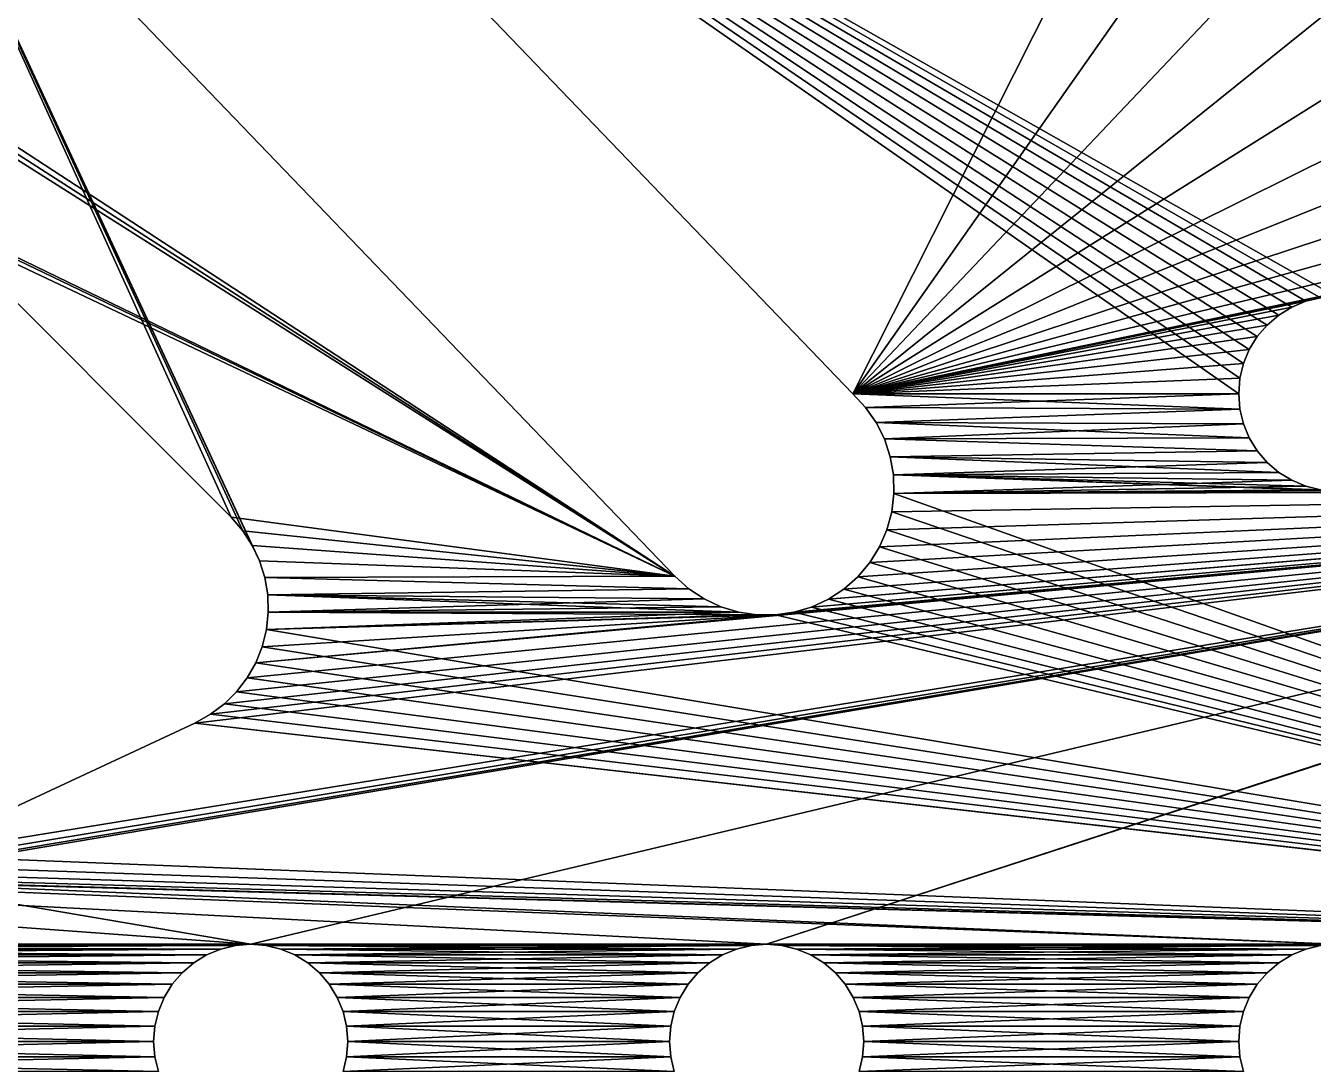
# Model space of a CAD drawing. Header units: millimetres. Extents: x -48.7 to 48.7, y -48.7 to 48.7.
# Drawn here: x 9.94 to 30.15, y -0.36 to 15.93 of the extents above; entities that cross this region are included whole.
import ezdxf

# ---------------------------------------------------------------- set-up
doc = ezdxf.new("R2010")
doc.units = ezdxf.units.MM
doc.header["$LTSCALE"] = 65.185185
for name, color, linetype in [('1', 7, 'CONTINUOUS'), ('104', 7, 'CONTINUOUS'), ('105', 7, 'CONTINUOUS'), ('106', 7, 'CONTINUOUS'), ('125', 7, 'CONTINUOUS'), ('127', 7, 'CONTINUOUS'), ('128', 7, 'CONTINUOUS'), ('2', 7, 'CONTINUOUS'), ('35', 7, 'CONTINUOUS'), ('36', 7, 'CONTINUOUS'), ('53', 7, 'CONTINUOUS'), ('54', 7, 'CONTINUOUS'), ('59', 7, 'CONTINUOUS'), ('60', 7, 'CONTINUOUS'), ('65', 7, 'CONTINUOUS'), ('66', 7, 'CONTINUOUS')]:
    doc.layers.add(name, color=color, linetype=linetype)

msp = doc.modelspace()

# ---------------------------------------------------------------- linework, layer by layer
at = {"layer": '1', "linetype": 'CONTINUOUS'}
for points in [[(28.995, 10.402), (28.975, 10.16), (10.614, 22.953), (28.995, 10.402)], [(10.614, 22.953), (28.975, 10.16), (22.917, 10.16), (10.614, 22.953)], [(29.05, 10.632), (28.995, 10.402), (10.614, 22.953), (29.05, 10.632)], [(29.141, 10.851), (29.05, 10.632), (10.614, 22.953), (29.141, 10.851)], [(29.267, 11.057), (29.141, 10.851), (10.614, 22.953), (29.267, 11.057)], [(29.421, 11.237), (29.267, 11.057), (10.614, 22.953), (29.421, 11.237)], [(29.605, 11.394), (29.421, 11.237), (10.614, 22.953), (29.605, 11.394)], [(29.807, 11.518), (29.605, 11.394), (10.614, 22.953), (29.807, 11.518)], [(30.029, 11.61), (29.807, 11.518), (10.614, 22.953), (30.029, 11.61)], [(30.261, 11.666), (30.029, 11.61), (10.614, 22.953), (30.261, 11.666)], [(30.5, 11.684), (30.261, 11.666), (10.614, 22.953), (30.5, 11.684)], [(43.2, 11.684), (30.5, 11.684), (10.614, 22.953), (43.2, 11.684)], [(48.66, 13.151), (43.2, 11.684), (10.614, 22.953), (48.66, 13.151)], [(48.64, 13.425), (48.66, 13.151), (10.614, 22.953), (48.64, 13.425)], [(48.587, 13.687), (48.64, 13.425), (10.614, 22.953), (48.587, 13.687)], [(48.5, 13.936), (48.587, 13.687), (10.614, 22.953), (48.5, 13.936)], [(48.377, 14.176), (48.5, 13.936), (10.614, 22.953), (48.377, 14.176)], [(48.223, 14.399), (48.377, 14.176), (10.614, 22.953), (48.223, 14.399)], [(42.983, 15.711), (48.223, 14.399), (10.614, 22.953), (42.983, 15.711)], [(41.096, 16.152), (42.983, 15.711), (10.614, 22.953), (41.096, 16.152)], [(0, 20.042), (0.239, 20.061), (20.125, 7.298), (0, 20.042)], [(8.212, 13.063), (0, 20.042), (20.125, 7.298), (8.212, 13.063)], [(0.239, 20.061), (0.471, 20.117), (20.125, 7.298), (0.239, 20.061)], [(20.125, 7.298), (0.471, 20.117), (7.731, 20.18), (20.125, 7.298)], [(8.44, 12.914), (8.212, 13.063), (20.125, 7.298), (8.44, 12.914)], [(8.653, 12.73), (8.44, 12.914), (20.125, 7.298), (8.653, 12.73)], [(13.162, 8.221), (8.653, 12.73), (20.125, 7.298), (13.162, 8.221)], [(28.975, 10.16), (28.995, 9.918), (22.917, 10.16), (28.975, 10.16)], [(22.917, 10.16), (28.995, 9.918), (23.12, 9.943), (22.917, 10.16)], [(23.12, 9.943), (28.995, 9.918), (23.285, 9.708), (23.12, 9.943)], [(28.995, 9.918), (29.05, 9.688), (23.285, 9.708), (28.995, 9.918)], [(29.05, 9.688), (29.141, 9.469), (23.285, 9.708), (29.05, 9.688)], [(23.285, 9.708), (29.141, 9.469), (23.414, 9.451), (23.285, 9.708)], [(29.141, 9.469), (29.267, 9.263), (23.414, 9.451), (29.141, 9.469)], [(23.414, 9.451), (29.267, 9.263), (23.506, 9.172), (23.414, 9.451)], [(29.267, 9.263), (29.421, 9.083), (23.506, 9.172), (29.267, 9.263)], [(29.421, 9.083), (29.605, 8.926), (23.506, 9.172), (29.421, 9.083)], [(23.506, 9.172), (29.605, 8.926), (23.556, 8.887), (23.506, 9.172)], [(29.605, 8.926), (29.807, 8.802), (23.556, 8.887), (29.605, 8.926)], [(30.261, 8.654), (30.5, 8.636), (23.556, 8.887), (30.261, 8.654)], [(23.556, 8.887), (30.5, 8.636), (23.564, 8.596), (23.556, 8.887)], [(30.029, 8.71), (30.261, 8.654), (23.556, 8.887), (30.029, 8.71)], [(29.807, 8.802), (30.029, 8.71), (23.556, 8.887), (29.807, 8.802)], [(23.564, 8.596), (43.671, 1.45), (23.53, 8.305), (23.564, 8.596)], [(30.5, 8.636), (43.671, 1.45), (23.564, 8.596), (30.5, 8.636)], [(23.53, 8.305), (43.671, 1.45), (23.455, 8.027), (23.53, 8.305)], [(13.345, 8.008), (13.162, 8.221), (20.125, 7.298), (13.345, 8.008)], [(13.494, 7.781), (13.345, 8.008), (20.125, 7.298), (13.494, 7.781)], [(23.455, 8.027), (43.671, 1.45), (23.338, 7.757), (23.455, 8.027)], [(13.609, 7.539), (13.494, 7.781), (20.125, 7.298), (13.609, 7.539)], [(23.338, 7.757), (43.671, 1.45), (23.187, 7.512), (23.338, 7.757)], [(13.691, 7.277), (13.609, 7.539), (20.125, 7.298), (13.691, 7.277)], [(23.187, 7.512), (43.671, 1.45), (22.998, 7.289), (23.187, 7.512)], [(13.691, 7.277), (20.125, 7.298), (20.347, 7.1), (13.691, 7.277)], [(13.737, 7.004), (13.691, 7.277), (20.347, 7.1), (13.737, 7.004)], [(22.998, 7.289), (43.671, 1.45), (22.78, 7.094), (22.998, 7.289)], [(20.587, 6.941), (13.737, 7.004), (20.347, 7.1), (20.587, 6.941)], [(22.78, 7.094), (43.671, 1.45), (22.538, 6.937), (22.78, 7.094)], [(13.746, 6.734), (13.737, 7.004), (21.128, 6.734), (13.746, 6.734)], [(21.128, 6.734), (13.737, 7.004), (20.847, 6.819), (21.128, 6.734)], [(20.847, 6.819), (13.737, 7.004), (20.587, 6.941), (20.847, 6.819)], [(22.538, 6.937), (43.671, 1.45), (22.271, 6.813), (22.538, 6.937)], [(13.716, 6.46), (13.746, 6.734), (21.414, 6.69), (13.716, 6.46)], [(43.439, 1.506), (13.716, 6.46), (21.705, 6.69), (43.439, 1.506)], [(21.705, 6.69), (13.716, 6.46), (21.414, 6.69), (21.705, 6.69)], [(21.414, 6.69), (13.746, 6.734), (21.128, 6.734), (21.414, 6.69)], [(21.995, 6.731), (43.439, 1.506), (21.705, 6.69), (21.995, 6.731)], [(22.271, 6.813), (43.671, 1.45), (21.995, 6.731), (22.271, 6.813)], [(43.671, 1.45), (43.439, 1.506), (21.995, 6.731), (43.671, 1.45)], [(13.716, 6.46), (43.439, 1.506), (13.65, 6.192), (13.716, 6.46)], [(13.65, 6.192), (43.439, 1.506), (13.55, 5.941), (13.65, 6.192)], [(13.55, 5.941), (43.439, 1.506), (13.413, 5.701), (13.55, 5.941)], [(13.413, 5.701), (43.439, 1.506), (13.246, 5.483), (13.413, 5.701)], [(13.246, 5.483), (43.439, 1.506), (13.056, 5.295), (13.246, 5.483)], [(13.056, 5.295), (43.439, 1.506), (12.838, 5.132), (13.056, 5.295)], [(12.838, 5.132), (43.439, 1.506), (12.593, 4.994), (12.838, 5.132)], [(12.593, 4.994), (43.2, 1.524), (8.135, 2.915), (12.593, 4.994)], [(43.439, 1.506), (43.2, 1.524), (12.593, 4.994), (43.439, 1.506)], [(30.5, 1.524), (21.567, 1.524), (-6.542, 2.986), (30.5, 1.524)], [(21.567, 1.524), (13.47, 1.524), (-6.542, 2.986), (21.567, 1.524)], [(6.776, 2.531), (30.5, 1.524), (-6.542, 2.986), (6.776, 2.531)], [(13.47, 1.524), (0, 1.524), (-6.542, 2.986), (13.47, 1.524)], [(8.135, 2.915), (43.2, 1.524), (7.885, 2.759), (8.135, 2.915)], [(7.625, 2.643), (43.2, 1.524), (7.351, 2.565), (7.625, 2.643)], [(7.885, 2.759), (43.2, 1.524), (7.625, 2.643), (7.885, 2.759)], [(43.2, 1.524), (30.5, 1.524), (6.776, 2.531), (43.2, 1.524)], [(7.063, 2.528), (43.2, 1.524), (6.776, 2.531), (7.063, 2.528)], [(7.351, 2.565), (43.2, 1.524), (7.063, 2.528), (7.351, 2.565)], [(13.47, 1.524), (13.231, 1.506), (0, 1.524), (13.47, 1.524)], [(0, 1.524), (13.231, 1.506), (0.239, 1.506), (0, 1.524)], [(13.231, 1.506), (13, 1.45), (0.239, 1.506), (13.231, 1.506)], [(0.239, 1.506), (13, 1.45), (0.471, 1.45), (0.239, 1.506)], [(13, 1.45), (12.777, 1.358), (0.471, 1.45), (13, 1.45)], [(0.471, 1.45), (12.777, 1.358), (0.693, 1.358), (0.471, 1.45)], [(21.567, 1.524), (21.328, 1.506), (13.47, 1.524), (21.567, 1.524)], [(13.47, 1.524), (21.328, 1.506), (13.709, 1.506), (13.47, 1.524)], [(21.328, 1.506), (21.096, 1.45), (13.709, 1.506), (21.328, 1.506)], [(13.709, 1.506), (21.096, 1.45), (13.941, 1.45), (13.709, 1.506)], [(21.096, 1.45), (20.874, 1.358), (13.941, 1.45), (21.096, 1.45)], [(13.941, 1.45), (20.874, 1.358), (14.164, 1.358), (13.941, 1.45)], [(21.806, 1.506), (21.567, 1.524), (30.261, 1.506), (21.806, 1.506)], [(30.261, 1.506), (21.567, 1.524), (30.5, 1.524), (30.261, 1.506)], [(22.037, 1.45), (21.806, 1.506), (30.029, 1.45), (22.037, 1.45)], [(30.029, 1.45), (21.806, 1.506), (30.261, 1.506), (30.029, 1.45)], [(22.26, 1.358), (22.037, 1.45), (29.807, 1.358), (22.26, 1.358)], [(29.807, 1.358), (22.037, 1.45), (30.029, 1.45), (29.807, 1.358)], [(12.777, 1.358), (12.575, 1.234), (0.693, 1.358), (12.777, 1.358)], [(0.693, 1.358), (12.575, 1.234), (0.895, 1.234), (0.693, 1.358)], [(12.575, 1.234), (12.392, 1.077), (0.895, 1.234), (12.575, 1.234)], [(0.895, 1.234), (12.392, 1.077), (1.079, 1.077), (0.895, 1.234)], [(20.874, 1.358), (20.671, 1.234), (14.164, 1.358), (20.874, 1.358)], [(14.164, 1.358), (20.671, 1.234), (14.366, 1.234), (14.164, 1.358)], [(20.671, 1.234), (20.488, 1.077), (14.366, 1.234), (20.671, 1.234)], [(14.366, 1.234), (20.488, 1.077), (14.549, 1.077), (14.366, 1.234)], [(22.462, 1.234), (22.26, 1.358), (29.605, 1.234), (22.462, 1.234)], [(29.605, 1.234), (22.26, 1.358), (29.807, 1.358), (29.605, 1.234)], [(22.646, 1.077), (22.462, 1.234), (29.421, 1.077), (22.646, 1.077)], [(29.421, 1.077), (22.462, 1.234), (29.605, 1.234), (29.421, 1.077)], [(12.392, 1.077), (12.237, 0.897), (1.079, 1.077), (12.392, 1.077)], [(1.079, 1.077), (12.237, 0.897), (1.233, 0.897), (1.079, 1.077)], [(20.488, 1.077), (20.334, 0.897), (14.549, 1.077), (20.488, 1.077)], [(14.549, 1.077), (20.334, 0.897), (14.703, 0.897), (14.549, 1.077)], [(22.8, 0.897), (22.646, 1.077), (29.267, 0.897), (22.8, 0.897)], [(29.267, 0.897), (22.646, 1.077), (29.421, 1.077), (29.267, 0.897)], [(12.237, 0.897), (12.112, 0.691), (1.233, 0.897), (12.237, 0.897)], [(1.233, 0.897), (12.112, 0.691), (1.359, 0.691), (1.233, 0.897)], [(20.334, 0.897), (20.208, 0.691), (14.703, 0.897), (20.334, 0.897)], [(14.703, 0.897), (20.208, 0.691), (14.829, 0.691), (14.703, 0.897)], [(22.925, 0.691), (22.8, 0.897), (29.141, 0.691), (22.925, 0.691)], [(29.141, 0.691), (22.8, 0.897), (29.267, 0.897), (29.141, 0.691)], [(12.112, 0.691), (12.02, 0.472), (1.359, 0.691), (12.112, 0.691)], [(1.359, 0.691), (12.02, 0.472), (1.45, 0.472), (1.359, 0.691)], [(20.208, 0.691), (20.117, 0.472), (14.829, 0.691), (20.208, 0.691)], [(14.829, 0.691), (20.117, 0.472), (14.92, 0.472), (14.829, 0.691)], [(23.017, 0.472), (22.925, 0.691), (29.05, 0.472), (23.017, 0.472)], [(29.05, 0.472), (22.925, 0.691), (29.141, 0.691), (29.05, 0.472)], [(12.02, 0.472), (11.965, 0.242), (1.45, 0.472), (12.02, 0.472)], [(1.45, 0.472), (11.965, 0.242), (1.505, 0.242), (1.45, 0.472)], [(20.117, 0.472), (20.062, 0.242), (14.92, 0.472), (20.117, 0.472)], [(14.92, 0.472), (20.062, 0.242), (14.975, 0.242), (14.92, 0.472)], [(23.072, 0.242), (23.017, 0.472), (28.995, 0.242), (23.072, 0.242)], [(28.995, 0.242), (23.017, 0.472), (29.05, 0.472), (28.995, 0.242)], [(11.965, 0.242), (11.945, 0), (1.505, 0.242), (11.965, 0.242)], [(11.945, 0), (1.525, 0), (1.505, 0.242), (11.945, 0)], [(20.062, 0.242), (20.042, 0), (14.975, 0.242), (20.062, 0.242)], [(20.042, 0), (14.995, 0), (14.975, 0.242), (20.042, 0)], [(23.092, 0), (23.072, 0.242), (28.975, 0), (23.092, 0)], [(28.975, 0), (23.072, 0.242), (28.995, 0.242), (28.975, 0)], [(1.525, 0), (11.965, -0.242), (1.505, -0.242), (1.525, 0)], [(11.945, 0), (11.965, -0.242), (1.525, 0), (11.945, 0)], [(14.995, 0), (20.062, -0.242), (14.975, -0.242), (14.995, 0)], [(20.042, 0), (20.062, -0.242), (14.995, 0), (20.042, 0)], [(23.072, -0.242), (23.092, 0), (28.995, -0.242), (23.072, -0.242)], [(28.995, -0.242), (23.092, 0), (28.975, 0), (28.995, -0.242)], [(1.505, -0.242), (12.02, -0.472), (1.45, -0.472), (1.505, -0.242)], [(11.965, -0.242), (12.02, -0.472), (1.505, -0.242), (11.965, -0.242)], [(14.975, -0.242), (20.117, -0.472), (14.92, -0.472), (14.975, -0.242)], [(20.062, -0.242), (20.117, -0.472), (14.975, -0.242), (20.062, -0.242)], [(23.017, -0.472), (23.072, -0.242), (29.05, -0.472), (23.017, -0.472)], [(29.05, -0.472), (23.072, -0.242), (28.995, -0.242), (29.05, -0.472)]]:
    msp.add_3dface(points, dxfattribs=at)
at = {"layer": '104', "linetype": 'CONTINUOUS'}
for points in [[(8.653, 12.73), (13.162, 8.221), (8.653, 12.73, 3.175), (8.653, 12.73)], [(13.162, 8.221), (13.162, 8.221, 3.175), (8.653, 12.73, 3.175), (13.162, 8.221)]]:
    msp.add_3dface(points, dxfattribs=at)
at = {"layer": '105', "linetype": 'CONTINUOUS'}
for points in [[(13.162, 8.221), (13.345, 8.008), (13.162, 8.221, 3.175), (13.162, 8.221)], [(13.345, 8.008), (13.345, 8.008, 3.175), (13.162, 8.221, 3.175), (13.345, 8.008)], [(13.345, 8.008), (13.494, 7.781), (13.345, 8.008, 3.175), (13.345, 8.008)], [(13.494, 7.781), (13.494, 7.781, 3.175), (13.345, 8.008, 3.175), (13.494, 7.781)], [(13.494, 7.781), (13.609, 7.539), (13.494, 7.781, 3.175), (13.494, 7.781)], [(13.609, 7.539), (13.609, 7.539, 3.175), (13.494, 7.781, 3.175), (13.609, 7.539)], [(13.609, 7.539), (13.691, 7.277), (13.609, 7.539, 3.175), (13.609, 7.539)], [(13.691, 7.277), (13.691, 7.277, 3.175), (13.609, 7.539, 3.175), (13.691, 7.277)], [(13.691, 7.277), (13.737, 7.004), (13.691, 7.277, 3.175), (13.691, 7.277)], [(13.737, 7.004), (13.737, 7.004, 3.175), (13.691, 7.277, 3.175), (13.737, 7.004)], [(13.737, 7.004), (13.746, 6.734), (13.737, 7.004, 3.175), (13.737, 7.004)], [(13.746, 6.734), (13.746, 6.734, 3.175), (13.737, 7.004, 3.175), (13.746, 6.734)], [(13.746, 6.734), (13.716, 6.46), (13.746, 6.734, 3.175), (13.746, 6.734)], [(13.716, 6.46), (13.716, 6.46, 3.175), (13.746, 6.734, 3.175), (13.716, 6.46)], [(13.716, 6.46), (13.65, 6.192), (13.716, 6.46, 3.175), (13.716, 6.46)], [(13.65, 6.192), (13.65, 6.192, 3.175), (13.716, 6.46, 3.175), (13.65, 6.192)], [(13.65, 6.192), (13.55, 5.941), (13.65, 6.192, 3.175), (13.65, 6.192)], [(13.55, 5.941), (13.55, 5.941, 3.175), (13.65, 6.192, 3.175), (13.55, 5.941)], [(13.55, 5.941), (13.413, 5.701), (13.55, 5.941, 3.175), (13.55, 5.941)], [(13.413, 5.701), (13.413, 5.701, 3.175), (13.55, 5.941, 3.175), (13.413, 5.701)], [(13.413, 5.701), (13.246, 5.483), (13.413, 5.701, 3.175), (13.413, 5.701)], [(13.246, 5.483), (13.246, 5.483, 3.175), (13.413, 5.701, 3.175), (13.246, 5.483)], [(13.246, 5.483), (13.056, 5.295), (13.246, 5.483, 3.175), (13.246, 5.483)], [(13.056, 5.295), (13.056, 5.295, 3.175), (13.246, 5.483, 3.175), (13.056, 5.295)], [(13.056, 5.295), (12.838, 5.132), (13.056, 5.295, 3.175), (13.056, 5.295)], [(12.838, 5.132), (12.838, 5.132, 3.175), (13.056, 5.295, 3.175), (12.838, 5.132)], [(12.838, 5.132), (12.593, 4.994), (12.838, 5.132, 3.175), (12.838, 5.132)], [(12.593, 4.994), (12.593, 4.994, 3.175), (12.838, 5.132, 3.175), (12.593, 4.994)]]:
    msp.add_3dface(points, dxfattribs=at)
at = {"layer": '106', "linetype": 'CONTINUOUS'}
for points in [[(12.593, 4.994), (8.135, 2.915), (12.593, 4.994, 3.175), (12.593, 4.994)], [(8.135, 2.915), (8.135, 2.915, 3.175), (12.593, 4.994, 3.175), (8.135, 2.915)]]:
    msp.add_3dface(points, dxfattribs=at)
at = {"layer": '125', "linetype": 'CONTINUOUS'}
for points in [[(20.125, 7.298), (7.731, 20.18), (20.125, 7.298, 3.175), (20.125, 7.298)], [(20.125, 7.298, 3.175), (7.731, 20.18), (7.731, 20.18, 3.175), (20.125, 7.298, 3.175)]]:
    msp.add_3dface(points, dxfattribs=at)
at = {"layer": '127', "linetype": 'CONTINUOUS'}
for points in [[(10.614, 22.953), (22.917, 10.16), (10.614, 22.953, 3.175), (10.614, 22.953)], [(22.917, 10.16), (22.917, 10.16, 3.175), (10.614, 22.953, 3.175), (22.917, 10.16)]]:
    msp.add_3dface(points, dxfattribs=at)
at = {"layer": '128', "linetype": 'CONTINUOUS'}
for points in [[(22.917, 10.16), (23.12, 9.943), (22.917, 10.16, 3.175), (22.917, 10.16)], [(23.12, 9.943), (23.12, 9.943, 3.175), (22.917, 10.16, 3.175), (23.12, 9.943)], [(23.12, 9.943), (23.285, 9.708), (23.12, 9.943, 3.175), (23.12, 9.943)], [(23.285, 9.708), (23.285, 9.708, 3.175), (23.12, 9.943, 3.175), (23.285, 9.708)], [(23.285, 9.708), (23.414, 9.451), (23.285, 9.708, 3.175), (23.285, 9.708)], [(23.414, 9.451), (23.414, 9.451, 3.175), (23.285, 9.708, 3.175), (23.414, 9.451)], [(23.414, 9.451), (23.506, 9.172), (23.414, 9.451, 3.175), (23.414, 9.451)], [(23.506, 9.172), (23.506, 9.172, 3.175), (23.414, 9.451, 3.175), (23.506, 9.172)], [(23.506, 9.172), (23.556, 8.887), (23.506, 9.172, 3.175), (23.506, 9.172)], [(23.556, 8.887), (23.556, 8.887, 3.175), (23.506, 9.172, 3.175), (23.556, 8.887)], [(23.556, 8.887), (23.564, 8.596), (23.556, 8.887, 3.175), (23.556, 8.887)], [(23.564, 8.596), (23.564, 8.596, 3.175), (23.556, 8.887, 3.175), (23.564, 8.596)], [(23.564, 8.596), (23.53, 8.305), (23.564, 8.596, 3.175), (23.564, 8.596)], [(23.53, 8.305), (23.53, 8.305, 3.175), (23.564, 8.596, 3.175), (23.53, 8.305)], [(23.53, 8.305), (23.455, 8.027), (23.53, 8.305, 3.175), (23.53, 8.305)], [(23.455, 8.027), (23.455, 8.027, 3.175), (23.53, 8.305, 3.175), (23.455, 8.027)], [(23.455, 8.027), (23.338, 7.757), (23.455, 8.027, 3.175), (23.455, 8.027)], [(23.338, 7.757), (23.338, 7.757, 3.175), (23.455, 8.027, 3.175), (23.338, 7.757)], [(23.338, 7.757), (23.187, 7.512), (23.338, 7.757, 3.175), (23.338, 7.757)], [(23.187, 7.512), (23.187, 7.512, 3.175), (23.338, 7.757, 3.175), (23.187, 7.512)], [(23.187, 7.512), (22.998, 7.289), (23.187, 7.512, 3.175), (23.187, 7.512)], [(22.998, 7.289), (22.998, 7.289, 3.175), (23.187, 7.512, 3.175), (22.998, 7.289)], [(20.347, 7.1), (20.125, 7.298), (20.347, 7.1, 3.175), (20.347, 7.1)], [(20.125, 7.298), (20.125, 7.298, 3.175), (20.347, 7.1, 3.175), (20.125, 7.298)], [(22.998, 7.289), (22.78, 7.094), (22.998, 7.289, 3.175), (22.998, 7.289)], [(22.78, 7.094), (22.78, 7.094, 3.175), (22.998, 7.289, 3.175), (22.78, 7.094)], [(20.587, 6.941), (20.347, 7.1), (20.587, 6.941, 3.175), (20.587, 6.941)], [(20.347, 7.1), (20.347, 7.1, 3.175), (20.587, 6.941, 3.175), (20.347, 7.1)], [(22.78, 7.094), (22.538, 6.937), (22.78, 7.094, 3.175), (22.78, 7.094)], [(22.538, 6.937), (22.538, 6.937, 3.175), (22.78, 7.094, 3.175), (22.538, 6.937)], [(20.847, 6.819), (20.587, 6.941), (20.847, 6.819, 3.175), (20.847, 6.819)], [(20.587, 6.941), (20.587, 6.941, 3.175), (20.847, 6.819, 3.175), (20.587, 6.941)], [(22.538, 6.937), (22.271, 6.813), (22.538, 6.937, 3.175), (22.538, 6.937)], [(22.271, 6.813), (22.271, 6.813, 3.175), (22.538, 6.937, 3.175), (22.271, 6.813)], [(21.128, 6.734), (20.847, 6.819), (21.128, 6.734, 3.175), (21.128, 6.734)], [(20.847, 6.819), (20.847, 6.819, 3.175), (21.128, 6.734, 3.175), (20.847, 6.819)], [(21.414, 6.69), (21.128, 6.734), (21.414, 6.69, 3.175), (21.414, 6.69)], [(21.128, 6.734), (21.128, 6.734, 3.175), (21.414, 6.69, 3.175), (21.128, 6.734)], [(21.705, 6.69), (21.414, 6.69), (21.705, 6.69, 3.175), (21.705, 6.69)], [(21.414, 6.69), (21.414, 6.69, 3.175), (21.705, 6.69, 3.175), (21.414, 6.69)], [(21.995, 6.731), (21.705, 6.69), (21.995, 6.731, 3.175), (21.995, 6.731)], [(21.705, 6.69), (21.705, 6.69, 3.175), (21.995, 6.731, 3.175), (21.705, 6.69)], [(22.271, 6.813), (21.995, 6.731), (22.271, 6.813, 3.175), (22.271, 6.813)], [(21.995, 6.731), (21.995, 6.731, 3.175), (22.271, 6.813, 3.175), (21.995, 6.731)]]:
    msp.add_3dface(points, dxfattribs=at)
at = {"layer": '2', "linetype": 'CONTINUOUS'}
for points in [[(22.917, 10.16, 3.175), (28.922, 22.059, 3.175), (10.614, 22.953, 3.175), (22.917, 10.16, 3.175)], [(30.502, 20.934, 3.175), (28.922, 22.059, 3.175), (22.917, 10.16, 3.175), (30.502, 20.934, 3.175)], [(32.149, 19.895, 3.175), (30.502, 20.934, 3.175), (22.917, 10.16, 3.175), (32.149, 19.895, 3.175)], [(13.494, 7.781, 3.175), (13.609, 7.539, 3.175), (7.731, 20.18, 3.175), (13.494, 7.781, 3.175)], [(13.609, 7.539, 3.175), (20.125, 7.298, 3.175), (7.731, 20.18, 3.175), (13.609, 7.539, 3.175)], [(13.345, 8.008, 3.175), (13.494, 7.781, 3.175), (7.731, 20.18, 3.175), (13.345, 8.008, 3.175)], [(13.162, 8.221, 3.175), (13.345, 8.008, 3.175), (7.731, 20.18, 3.175), (13.162, 8.221, 3.175)], [(8.653, 12.73, 3.175), (13.162, 8.221, 3.175), (7.731, 20.18, 3.175), (8.653, 12.73, 3.175)], [(33.853, 18.948, 3.175), (32.149, 19.895, 3.175), (22.917, 10.16, 3.175), (33.853, 18.948, 3.175)], [(35.599, 18.1, 3.175), (33.853, 18.948, 3.175), (22.917, 10.16, 3.175), (35.599, 18.1, 3.175)], [(37.395, 17.349, 3.175), (35.599, 18.1, 3.175), (22.917, 10.16, 3.175), (37.395, 17.349, 3.175)], [(39.233, 16.698, 3.175), (37.395, 17.349, 3.175), (22.917, 10.16, 3.175), (39.233, 16.698, 3.175)], [(41.096, 16.152, 3.175), (39.233, 16.698, 3.175), (22.917, 10.16, 3.175), (41.096, 16.152, 3.175)], [(42.983, 15.711, 3.175), (41.096, 16.152, 3.175), (22.917, 10.16, 3.175), (42.983, 15.711, 3.175)], [(44.897, 15.375, 3.175), (42.983, 15.711, 3.175), (22.917, 10.16, 3.175), (44.897, 15.375, 3.175)], [(46.841, 15.143, 3.175), (44.897, 15.375, 3.175), (22.917, 10.16, 3.175), (46.841, 15.143, 3.175)], [(30.261, 11.666, 3.175), (46.841, 15.143, 3.175), (22.917, 10.16, 3.175), (30.261, 11.666, 3.175)], [(30.029, 11.61, 3.175), (30.261, 11.666, 3.175), (22.917, 10.16, 3.175), (30.029, 11.61, 3.175)], [(29.807, 11.518, 3.175), (30.029, 11.61, 3.175), (22.917, 10.16, 3.175), (29.807, 11.518, 3.175)], [(29.605, 11.394, 3.175), (29.807, 11.518, 3.175), (22.917, 10.16, 3.175), (29.605, 11.394, 3.175)], [(29.421, 11.237, 3.175), (29.605, 11.394, 3.175), (22.917, 10.16, 3.175), (29.421, 11.237, 3.175)], [(29.267, 11.057, 3.175), (29.421, 11.237, 3.175), (22.917, 10.16, 3.175), (29.267, 11.057, 3.175)], [(29.141, 10.851, 3.175), (29.267, 11.057, 3.175), (22.917, 10.16, 3.175), (29.141, 10.851, 3.175)], [(29.05, 10.632, 3.175), (29.141, 10.851, 3.175), (22.917, 10.16, 3.175), (29.05, 10.632, 3.175)], [(28.995, 10.402, 3.175), (29.05, 10.632, 3.175), (22.917, 10.16, 3.175), (28.995, 10.402, 3.175)], [(28.975, 10.16, 3.175), (28.995, 10.402, 3.175), (22.917, 10.16, 3.175), (28.975, 10.16, 3.175)], [(23.12, 9.943, 3.175), (28.975, 10.16, 3.175), (22.917, 10.16, 3.175), (23.12, 9.943, 3.175)], [(28.995, 9.918, 3.175), (28.975, 10.16, 3.175), (23.12, 9.943, 3.175), (28.995, 9.918, 3.175)], [(23.285, 9.708, 3.175), (28.995, 9.918, 3.175), (23.12, 9.943, 3.175), (23.285, 9.708, 3.175)], [(29.05, 9.688, 3.175), (28.995, 9.918, 3.175), (23.285, 9.708, 3.175), (29.05, 9.688, 3.175)], [(23.414, 9.451, 3.175), (29.05, 9.688, 3.175), (23.285, 9.708, 3.175), (23.414, 9.451, 3.175)], [(29.141, 9.469, 3.175), (29.05, 9.688, 3.175), (23.414, 9.451, 3.175), (29.141, 9.469, 3.175)], [(29.267, 9.263, 3.175), (29.141, 9.469, 3.175), (23.414, 9.451, 3.175), (29.267, 9.263, 3.175)], [(23.506, 9.172, 3.175), (29.267, 9.263, 3.175), (23.414, 9.451, 3.175), (23.506, 9.172, 3.175)], [(29.421, 9.083, 3.175), (29.267, 9.263, 3.175), (23.506, 9.172, 3.175), (29.421, 9.083, 3.175)], [(23.556, 8.887, 3.175), (29.421, 9.083, 3.175), (23.506, 9.172, 3.175), (23.556, 8.887, 3.175)], [(29.605, 8.926, 3.175), (29.421, 9.083, 3.175), (23.556, 8.887, 3.175), (29.605, 8.926, 3.175)], [(29.807, 8.802, 3.175), (29.605, 8.926, 3.175), (23.556, 8.887, 3.175), (29.807, 8.802, 3.175)], [(43.439, 8.654, 3.175), (21.567, 1.524, 3.175), (43.671, 8.71, 3.175), (43.439, 8.654, 3.175)], [(43.671, 8.71, 3.175), (21.567, 1.524, 3.175), (30.5, 1.524, 3.175), (43.671, 8.71, 3.175)], [(23.564, 8.596, 3.175), (29.807, 8.802, 3.175), (23.556, 8.887, 3.175), (23.564, 8.596, 3.175)], [(30.029, 8.71, 3.175), (29.807, 8.802, 3.175), (23.564, 8.596, 3.175), (30.029, 8.71, 3.175)], [(30.261, 8.654, 3.175), (30.029, 8.71, 3.175), (23.564, 8.596, 3.175), (30.261, 8.654, 3.175)], [(13.47, 1.524, 3.175), (43.439, 8.654, 3.175), (7.351, 2.565, 3.175), (13.47, 1.524, 3.175)], [(7.351, 2.565, 3.175), (43.439, 8.654, 3.175), (7.625, 2.643, 3.175), (7.351, 2.565, 3.175)], [(7.625, 2.643, 3.175), (43.439, 8.654, 3.175), (7.885, 2.759, 3.175), (7.625, 2.643, 3.175)], [(7.885, 2.759, 3.175), (43.439, 8.654, 3.175), (8.135, 2.915, 3.175), (7.885, 2.759, 3.175)], [(8.135, 2.915, 3.175), (43.439, 8.654, 3.175), (12.593, 4.994, 3.175), (8.135, 2.915, 3.175)], [(12.593, 4.994, 3.175), (43.439, 8.654, 3.175), (12.838, 5.132, 3.175), (12.593, 4.994, 3.175)], [(12.838, 5.132, 3.175), (43.439, 8.654, 3.175), (13.056, 5.295, 3.175), (12.838, 5.132, 3.175)], [(13.056, 5.295, 3.175), (43.439, 8.654, 3.175), (13.246, 5.483, 3.175), (13.056, 5.295, 3.175)], [(13.246, 5.483, 3.175), (43.439, 8.654, 3.175), (13.413, 5.701, 3.175), (13.246, 5.483, 3.175)], [(13.413, 5.701, 3.175), (43.439, 8.654, 3.175), (13.55, 5.941, 3.175), (13.413, 5.701, 3.175)], [(21.567, 1.524, 3.175), (43.439, 8.654, 3.175), (13.47, 1.524, 3.175), (21.567, 1.524, 3.175)], [(13.55, 5.941, 3.175), (43.439, 8.654, 3.175), (21.705, 6.69, 3.175), (13.55, 5.941, 3.175)], [(21.705, 6.69, 3.175), (43.439, 8.654, 3.175), (21.995, 6.731, 3.175), (21.705, 6.69, 3.175)], [(21.995, 6.731, 3.175), (43.439, 8.654, 3.175), (22.271, 6.813, 3.175), (21.995, 6.731, 3.175)], [(22.271, 6.813, 3.175), (43.439, 8.654, 3.175), (22.538, 6.937, 3.175), (22.271, 6.813, 3.175)], [(43.439, 8.654, 3.175), (43.2, 8.636, 3.175), (22.538, 6.937, 3.175), (43.439, 8.654, 3.175)], [(22.538, 6.937, 3.175), (43.2, 8.636, 3.175), (22.78, 7.094, 3.175), (22.538, 6.937, 3.175)], [(22.78, 7.094, 3.175), (43.2, 8.636, 3.175), (22.998, 7.289, 3.175), (22.78, 7.094, 3.175)], [(22.998, 7.289, 3.175), (43.2, 8.636, 3.175), (23.187, 7.512, 3.175), (22.998, 7.289, 3.175)], [(23.187, 7.512, 3.175), (43.2, 8.636, 3.175), (23.338, 7.757, 3.175), (23.187, 7.512, 3.175)], [(23.338, 7.757, 3.175), (43.2, 8.636, 3.175), (23.455, 8.027, 3.175), (23.338, 7.757, 3.175)], [(23.455, 8.027, 3.175), (43.2, 8.636, 3.175), (23.53, 8.305, 3.175), (23.455, 8.027, 3.175)], [(23.53, 8.305, 3.175), (43.2, 8.636, 3.175), (23.564, 8.596, 3.175), (23.53, 8.305, 3.175)], [(30.5, 8.636, 3.175), (30.261, 8.654, 3.175), (23.564, 8.596, 3.175), (30.5, 8.636, 3.175)], [(43.2, 8.636, 3.175), (30.5, 8.636, 3.175), (23.564, 8.596, 3.175), (43.2, 8.636, 3.175)], [(13.609, 7.539, 3.175), (13.691, 7.277, 3.175), (20.125, 7.298, 3.175), (13.609, 7.539, 3.175)], [(20.125, 7.298, 3.175), (13.691, 7.277, 3.175), (20.347, 7.1, 3.175), (20.125, 7.298, 3.175)], [(13.691, 7.277, 3.175), (13.737, 7.004, 3.175), (20.347, 7.1, 3.175), (13.691, 7.277, 3.175)], [(20.347, 7.1, 3.175), (13.737, 7.004, 3.175), (20.587, 6.941, 3.175), (20.347, 7.1, 3.175)], [(13.737, 7.004, 3.175), (13.746, 6.734, 3.175), (20.587, 6.941, 3.175), (13.737, 7.004, 3.175)], [(20.587, 6.941, 3.175), (13.746, 6.734, 3.175), (20.847, 6.819, 3.175), (20.587, 6.941, 3.175)], [(13.65, 6.192, 3.175), (13.55, 5.941, 3.175), (21.705, 6.69, 3.175), (13.65, 6.192, 3.175)], [(13.716, 6.46, 3.175), (13.65, 6.192, 3.175), (21.705, 6.69, 3.175), (13.716, 6.46, 3.175)], [(13.746, 6.734, 3.175), (13.716, 6.46, 3.175), (21.128, 6.734, 3.175), (13.746, 6.734, 3.175)], [(21.128, 6.734, 3.175), (13.716, 6.46, 3.175), (21.414, 6.69, 3.175), (21.128, 6.734, 3.175)], [(21.414, 6.69, 3.175), (13.716, 6.46, 3.175), (21.705, 6.69, 3.175), (21.414, 6.69, 3.175)], [(20.847, 6.819, 3.175), (13.746, 6.734, 3.175), (21.128, 6.734, 3.175), (20.847, 6.819, 3.175)], [(0, 1.524, 3.175), (13.47, 1.524, 3.175), (7.351, 2.565, 3.175), (0, 1.524, 3.175)], [(0.239, 1.506, 3.175), (13.47, 1.524, 3.175), (0, 1.524, 3.175), (0.239, 1.506, 3.175)], [(13.231, 1.506, 3.175), (13.47, 1.524, 3.175), (0.239, 1.506, 3.175), (13.231, 1.506, 3.175)], [(0.471, 1.45, 3.175), (13.231, 1.506, 3.175), (0.239, 1.506, 3.175), (0.471, 1.45, 3.175)], [(13, 1.45, 3.175), (13.231, 1.506, 3.175), (0.471, 1.45, 3.175), (13, 1.45, 3.175)], [(0.693, 1.358, 3.175), (13, 1.45, 3.175), (0.471, 1.45, 3.175), (0.693, 1.358, 3.175)], [(12.777, 1.358, 3.175), (13, 1.45, 3.175), (0.693, 1.358, 3.175), (12.777, 1.358, 3.175)], [(13.709, 1.506, 3.175), (21.567, 1.524, 3.175), (13.47, 1.524, 3.175), (13.709, 1.506, 3.175)], [(21.328, 1.506, 3.175), (21.567, 1.524, 3.175), (13.709, 1.506, 3.175), (21.328, 1.506, 3.175)], [(13.941, 1.45, 3.175), (21.328, 1.506, 3.175), (13.709, 1.506, 3.175), (13.941, 1.45, 3.175)], [(21.096, 1.45, 3.175), (21.328, 1.506, 3.175), (13.941, 1.45, 3.175), (21.096, 1.45, 3.175)], [(14.164, 1.358, 3.175), (21.096, 1.45, 3.175), (13.941, 1.45, 3.175), (14.164, 1.358, 3.175)], [(20.874, 1.358, 3.175), (21.096, 1.45, 3.175), (14.164, 1.358, 3.175), (20.874, 1.358, 3.175)], [(21.567, 1.524, 3.175), (21.806, 1.506, 3.175), (30.5, 1.524, 3.175), (21.567, 1.524, 3.175)], [(30.5, 1.524, 3.175), (21.806, 1.506, 3.175), (30.261, 1.506, 3.175), (30.5, 1.524, 3.175)], [(21.806, 1.506, 3.175), (22.037, 1.45, 3.175), (30.261, 1.506, 3.175), (21.806, 1.506, 3.175)], [(30.261, 1.506, 3.175), (22.037, 1.45, 3.175), (30.029, 1.45, 3.175), (30.261, 1.506, 3.175)], [(22.037, 1.45, 3.175), (22.26, 1.358, 3.175), (30.029, 1.45, 3.175), (22.037, 1.45, 3.175)], [(30.029, 1.45, 3.175), (22.26, 1.358, 3.175), (29.807, 1.358, 3.175), (30.029, 1.45, 3.175)], [(0.895, 1.234, 3.175), (12.777, 1.358, 3.175), (0.693, 1.358, 3.175), (0.895, 1.234, 3.175)], [(12.575, 1.234, 3.175), (12.777, 1.358, 3.175), (0.895, 1.234, 3.175), (12.575, 1.234, 3.175)], [(1.079, 1.077, 3.175), (12.575, 1.234, 3.175), (0.895, 1.234, 3.175), (1.079, 1.077, 3.175)], [(12.392, 1.077, 3.175), (12.575, 1.234, 3.175), (1.079, 1.077, 3.175), (12.392, 1.077, 3.175)], [(14.366, 1.234, 3.175), (20.874, 1.358, 3.175), (14.164, 1.358, 3.175), (14.366, 1.234, 3.175)], [(20.671, 1.234, 3.175), (20.874, 1.358, 3.175), (14.366, 1.234, 3.175), (20.671, 1.234, 3.175)], [(14.549, 1.077, 3.175), (20.671, 1.234, 3.175), (14.366, 1.234, 3.175), (14.549, 1.077, 3.175)], [(20.488, 1.077, 3.175), (20.671, 1.234, 3.175), (14.549, 1.077, 3.175), (20.488, 1.077, 3.175)], [(22.26, 1.358, 3.175), (22.462, 1.234, 3.175), (29.807, 1.358, 3.175), (22.26, 1.358, 3.175)], [(29.807, 1.358, 3.175), (22.462, 1.234, 3.175), (29.605, 1.234, 3.175), (29.807, 1.358, 3.175)], [(22.462, 1.234, 3.175), (22.646, 1.077, 3.175), (29.605, 1.234, 3.175), (22.462, 1.234, 3.175)], [(29.605, 1.234, 3.175), (22.646, 1.077, 3.175), (29.421, 1.077, 3.175), (29.605, 1.234, 3.175)], [(1.233, 0.897, 3.175), (12.392, 1.077, 3.175), (1.079, 1.077, 3.175), (1.233, 0.897, 3.175)], [(12.237, 0.897, 3.175), (12.392, 1.077, 3.175), (1.233, 0.897, 3.175), (12.237, 0.897, 3.175)], [(14.703, 0.897, 3.175), (20.488, 1.077, 3.175), (14.549, 1.077, 3.175), (14.703, 0.897, 3.175)], [(20.334, 0.897, 3.175), (20.488, 1.077, 3.175), (14.703, 0.897, 3.175), (20.334, 0.897, 3.175)], [(22.646, 1.077, 3.175), (22.8, 0.897, 3.175), (29.421, 1.077, 3.175), (22.646, 1.077, 3.175)], [(29.421, 1.077, 3.175), (22.8, 0.897, 3.175), (29.267, 0.897, 3.175), (29.421, 1.077, 3.175)], [(1.359, 0.691, 3.175), (12.237, 0.897, 3.175), (1.233, 0.897, 3.175), (1.359, 0.691, 3.175)], [(12.112, 0.691, 3.175), (12.237, 0.897, 3.175), (1.359, 0.691, 3.175), (12.112, 0.691, 3.175)], [(14.829, 0.691, 3.175), (20.334, 0.897, 3.175), (14.703, 0.897, 3.175), (14.829, 0.691, 3.175)], [(20.208, 0.691, 3.175), (20.334, 0.897, 3.175), (14.829, 0.691, 3.175), (20.208, 0.691, 3.175)], [(22.8, 0.897, 3.175), (22.925, 0.691, 3.175), (29.267, 0.897, 3.175), (22.8, 0.897, 3.175)], [(29.267, 0.897, 3.175), (22.925, 0.691, 3.175), (29.141, 0.691, 3.175), (29.267, 0.897, 3.175)], [(1.45, 0.472, 3.175), (12.112, 0.691, 3.175), (1.359, 0.691, 3.175), (1.45, 0.472, 3.175)], [(12.02, 0.472, 3.175), (12.112, 0.691, 3.175), (1.45, 0.472, 3.175), (12.02, 0.472, 3.175)], [(14.92, 0.472, 3.175), (20.208, 0.691, 3.175), (14.829, 0.691, 3.175), (14.92, 0.472, 3.175)], [(20.117, 0.472, 3.175), (20.208, 0.691, 3.175), (14.92, 0.472, 3.175), (20.117, 0.472, 3.175)], [(22.925, 0.691, 3.175), (23.017, 0.472, 3.175), (29.141, 0.691, 3.175), (22.925, 0.691, 3.175)], [(29.141, 0.691, 3.175), (23.017, 0.472, 3.175), (29.05, 0.472, 3.175), (29.141, 0.691, 3.175)], [(1.505, 0.242, 3.175), (12.02, 0.472, 3.175), (1.45, 0.472, 3.175), (1.505, 0.242, 3.175)], [(11.965, 0.242, 3.175), (12.02, 0.472, 3.175), (1.505, 0.242, 3.175), (11.965, 0.242, 3.175)], [(14.975, 0.242, 3.175), (20.117, 0.472, 3.175), (14.92, 0.472, 3.175), (14.975, 0.242, 3.175)], [(20.062, 0.242, 3.175), (20.117, 0.472, 3.175), (14.975, 0.242, 3.175), (20.062, 0.242, 3.175)], [(23.017, 0.472, 3.175), (23.072, 0.242, 3.175), (29.05, 0.472, 3.175), (23.017, 0.472, 3.175)], [(29.05, 0.472, 3.175), (23.072, 0.242, 3.175), (28.995, 0.242, 3.175), (29.05, 0.472, 3.175)], [(1.525, 0, 3.175), (11.965, 0.242, 3.175), (1.505, 0.242, 3.175), (1.525, 0, 3.175)], [(11.945, 0, 3.175), (11.965, 0.242, 3.175), (1.525, 0, 3.175), (11.945, 0, 3.175)], [(14.995, 0, 3.175), (20.062, 0.242, 3.175), (14.975, 0.242, 3.175), (14.995, 0, 3.175)], [(20.042, 0, 3.175), (20.062, 0.242, 3.175), (14.995, 0, 3.175), (20.042, 0, 3.175)], [(23.072, 0.242, 3.175), (23.092, 0, 3.175), (28.995, 0.242, 3.175), (23.072, 0.242, 3.175)], [(28.995, 0.242, 3.175), (23.092, 0, 3.175), (28.975, 0, 3.175), (28.995, 0.242, 3.175)], [(11.965, -0.242, 3.175), (11.945, 0, 3.175), (1.505, -0.242, 3.175), (11.965, -0.242, 3.175)], [(11.945, 0, 3.175), (1.525, 0, 3.175), (1.505, -0.242, 3.175), (11.945, 0, 3.175)], [(20.062, -0.242, 3.175), (20.042, 0, 3.175), (14.975, -0.242, 3.175), (20.062, -0.242, 3.175)], [(20.042, 0, 3.175), (14.995, 0, 3.175), (14.975, -0.242, 3.175), (20.042, 0, 3.175)], [(23.092, 0, 3.175), (23.072, -0.242, 3.175), (28.975, 0, 3.175), (23.092, 0, 3.175)], [(28.975, 0, 3.175), (23.072, -0.242, 3.175), (28.995, -0.242, 3.175), (28.975, 0, 3.175)], [(12.02, -0.472, 3.175), (11.965, -0.242, 3.175), (1.45, -0.472, 3.175), (12.02, -0.472, 3.175)], [(1.45, -0.472, 3.175), (11.965, -0.242, 3.175), (1.505, -0.242, 3.175), (1.45, -0.472, 3.175)], [(20.117, -0.472, 3.175), (20.062, -0.242, 3.175), (14.92, -0.472, 3.175), (20.117, -0.472, 3.175)], [(14.92, -0.472, 3.175), (20.062, -0.242, 3.175), (14.975, -0.242, 3.175), (14.92, -0.472, 3.175)], [(23.072, -0.242, 3.175), (23.017, -0.472, 3.175), (28.995, -0.242, 3.175), (23.072, -0.242, 3.175)], [(28.995, -0.242, 3.175), (23.017, -0.472, 3.175), (29.05, -0.472, 3.175), (28.995, -0.242, 3.175)]]:
    msp.add_3dface(points, dxfattribs=at)
at = {"layer": '35', "linetype": 'CONTINUOUS'}
for points in [[(20.062, -0.242), (20.042, 0), (20.062, -0.242, 3.175), (20.062, -0.242)], [(20.042, 0), (20.042, 0, 3.175), (20.062, -0.242, 3.175), (20.042, 0)], [(23.092, 0), (23.072, -0.242), (23.092, 0, 3.175), (23.092, 0)], [(23.092, 0, 3.175), (23.072, -0.242), (23.072, -0.242, 3.175), (23.092, 0, 3.175)], [(20.117, -0.472), (20.062, -0.242), (20.117, -0.472, 3.175), (20.117, -0.472)], [(20.062, -0.242), (20.062, -0.242, 3.175), (20.117, -0.472, 3.175), (20.062, -0.242)], [(23.072, -0.242), (23.017, -0.472), (23.072, -0.242, 3.175), (23.072, -0.242)], [(23.017, -0.472), (23.017, -0.472, 3.175), (23.072, -0.242, 3.175), (23.017, -0.472)]]:
    msp.add_3dface(points, dxfattribs=at)
at = {"layer": '36', "linetype": 'CONTINUOUS'}
for points in [[(20.874, 1.358), (21.096, 1.45), (20.874, 1.358, 3.175), (20.874, 1.358)], [(21.096, 1.45), (21.096, 1.45, 3.175), (20.874, 1.358, 3.175), (21.096, 1.45)], [(21.096, 1.45), (21.328, 1.506), (21.096, 1.45, 3.175), (21.096, 1.45)], [(21.328, 1.506), (21.328, 1.506, 3.175), (21.096, 1.45, 3.175), (21.328, 1.506)], [(21.328, 1.506), (21.567, 1.524), (21.328, 1.506, 3.175), (21.328, 1.506)], [(21.567, 1.524), (21.567, 1.524, 3.175), (21.328, 1.506, 3.175), (21.567, 1.524)], [(21.567, 1.524), (21.806, 1.506), (21.567, 1.524, 3.175), (21.567, 1.524)], [(21.806, 1.506), (21.806, 1.506, 3.175), (21.567, 1.524, 3.175), (21.806, 1.506)], [(21.806, 1.506), (22.037, 1.45), (21.806, 1.506, 3.175), (21.806, 1.506)], [(22.037, 1.45), (22.037, 1.45, 3.175), (21.806, 1.506, 3.175), (22.037, 1.45)], [(22.037, 1.45), (22.26, 1.358), (22.037, 1.45, 3.175), (22.037, 1.45)], [(22.26, 1.358), (22.26, 1.358, 3.175), (22.037, 1.45, 3.175), (22.26, 1.358)], [(20.488, 1.077), (20.671, 1.234), (20.488, 1.077, 3.175), (20.488, 1.077)], [(20.671, 1.234), (20.671, 1.234, 3.175), (20.488, 1.077, 3.175), (20.671, 1.234)], [(20.671, 1.234), (20.874, 1.358), (20.671, 1.234, 3.175), (20.671, 1.234)], [(20.874, 1.358), (20.874, 1.358, 3.175), (20.671, 1.234, 3.175), (20.874, 1.358)], [(22.26, 1.358), (22.462, 1.234), (22.26, 1.358, 3.175), (22.26, 1.358)], [(22.462, 1.234), (22.462, 1.234, 3.175), (22.26, 1.358, 3.175), (22.462, 1.234)], [(22.462, 1.234), (22.646, 1.077), (22.462, 1.234, 3.175), (22.462, 1.234)], [(22.646, 1.077), (22.646, 1.077, 3.175), (22.462, 1.234, 3.175), (22.646, 1.077)], [(20.334, 0.897), (20.488, 1.077), (20.334, 0.897, 3.175), (20.334, 0.897)], [(20.488, 1.077), (20.488, 1.077, 3.175), (20.334, 0.897, 3.175), (20.488, 1.077)], [(22.646, 1.077), (22.8, 0.897), (22.646, 1.077, 3.175), (22.646, 1.077)], [(22.8, 0.897), (22.8, 0.897, 3.175), (22.646, 1.077, 3.175), (22.8, 0.897)], [(20.208, 0.691), (20.334, 0.897), (20.208, 0.691, 3.175), (20.208, 0.691)], [(20.334, 0.897), (20.334, 0.897, 3.175), (20.208, 0.691, 3.175), (20.334, 0.897)], [(22.8, 0.897), (22.925, 0.691), (22.8, 0.897, 3.175), (22.8, 0.897)], [(22.925, 0.691), (22.925, 0.691, 3.175), (22.8, 0.897, 3.175), (22.925, 0.691)], [(20.117, 0.472), (20.208, 0.691), (20.117, 0.472, 3.175), (20.117, 0.472)], [(20.208, 0.691), (20.208, 0.691, 3.175), (20.117, 0.472, 3.175), (20.208, 0.691)], [(22.925, 0.691), (23.017, 0.472), (22.925, 0.691, 3.175), (22.925, 0.691)], [(23.017, 0.472), (23.017, 0.472, 3.175), (22.925, 0.691, 3.175), (23.017, 0.472)], [(20.062, 0.242), (20.117, 0.472), (20.062, 0.242, 3.175), (20.062, 0.242)], [(20.117, 0.472), (20.117, 0.472, 3.175), (20.062, 0.242, 3.175), (20.117, 0.472)], [(23.017, 0.472), (23.072, 0.242), (23.017, 0.472, 3.175), (23.017, 0.472)], [(23.072, 0.242), (23.072, 0.242, 3.175), (23.017, 0.472, 3.175), (23.072, 0.242)], [(20.042, 0), (20.062, 0.242), (20.042, 0, 3.175), (20.042, 0)], [(20.062, 0.242), (20.062, 0.242, 3.175), (20.042, 0, 3.175), (20.062, 0.242)], [(23.072, 0.242), (23.092, 0), (23.072, 0.242, 3.175), (23.072, 0.242)], [(23.092, 0), (23.092, 0, 3.175), (23.072, 0.242, 3.175), (23.092, 0)]]:
    msp.add_3dface(points, dxfattribs=at)
at = {"layer": '53', "linetype": 'CONTINUOUS'}
for points in [[(28.995, 9.918), (28.975, 10.16), (28.995, 9.918, 3.175), (28.995, 9.918)], [(28.975, 10.16), (28.975, 10.16, 3.175), (28.995, 9.918, 3.175), (28.975, 10.16)], [(29.05, 9.688), (28.995, 9.918), (29.05, 9.688, 3.175), (29.05, 9.688)], [(28.995, 9.918), (28.995, 9.918, 3.175), (29.05, 9.688, 3.175), (28.995, 9.918)], [(29.141, 9.469), (29.05, 9.688), (29.141, 9.469, 3.175), (29.141, 9.469)], [(29.05, 9.688), (29.05, 9.688, 3.175), (29.141, 9.469, 3.175), (29.05, 9.688)], [(29.267, 9.263), (29.141, 9.469), (29.267, 9.263, 3.175), (29.267, 9.263)], [(29.141, 9.469), (29.141, 9.469, 3.175), (29.267, 9.263, 3.175), (29.141, 9.469)], [(29.421, 9.083), (29.267, 9.263), (29.421, 9.083, 3.175), (29.421, 9.083)], [(29.267, 9.263), (29.267, 9.263, 3.175), (29.421, 9.083, 3.175), (29.267, 9.263)], [(29.605, 8.926), (29.421, 9.083), (29.605, 8.926, 3.175), (29.605, 8.926)], [(29.421, 9.083), (29.421, 9.083, 3.175), (29.605, 8.926, 3.175), (29.421, 9.083)], [(29.807, 8.802), (29.605, 8.926), (29.807, 8.802, 3.175), (29.807, 8.802)], [(29.605, 8.926), (29.605, 8.926, 3.175), (29.807, 8.802, 3.175), (29.605, 8.926)], [(30.029, 8.71), (29.807, 8.802), (30.029, 8.71, 3.175), (30.029, 8.71)], [(29.807, 8.802), (29.807, 8.802, 3.175), (30.029, 8.71, 3.175), (29.807, 8.802)], [(30.261, 8.654), (30.029, 8.71), (30.261, 8.654, 3.175), (30.261, 8.654)], [(30.029, 8.71), (30.029, 8.71, 3.175), (30.261, 8.654, 3.175), (30.029, 8.71)]]:
    msp.add_3dface(points, dxfattribs=at)
at = {"layer": '54', "linetype": 'CONTINUOUS'}
for points in [[(29.605, 11.394), (29.807, 11.518), (29.605, 11.394, 3.175), (29.605, 11.394)], [(29.807, 11.518), (29.807, 11.518, 3.175), (29.605, 11.394, 3.175), (29.807, 11.518)], [(29.807, 11.518), (30.029, 11.61), (29.807, 11.518, 3.175), (29.807, 11.518)], [(30.029, 11.61), (30.029, 11.61, 3.175), (29.807, 11.518, 3.175), (30.029, 11.61)], [(30.029, 11.61), (30.261, 11.666), (30.029, 11.61, 3.175), (30.029, 11.61)], [(30.261, 11.666), (30.261, 11.666, 3.175), (30.029, 11.61, 3.175), (30.261, 11.666)], [(29.421, 11.237), (29.605, 11.394), (29.421, 11.237, 3.175), (29.421, 11.237)], [(29.605, 11.394), (29.605, 11.394, 3.175), (29.421, 11.237, 3.175), (29.605, 11.394)], [(29.267, 11.057), (29.421, 11.237), (29.267, 11.057, 3.175), (29.267, 11.057)], [(29.421, 11.237), (29.421, 11.237, 3.175), (29.267, 11.057, 3.175), (29.421, 11.237)], [(29.141, 10.851), (29.267, 11.057), (29.141, 10.851, 3.175), (29.141, 10.851)], [(29.267, 11.057), (29.267, 11.057, 3.175), (29.141, 10.851, 3.175), (29.267, 11.057)], [(29.05, 10.632), (29.141, 10.851), (29.05, 10.632, 3.175), (29.05, 10.632)], [(29.141, 10.851), (29.141, 10.851, 3.175), (29.05, 10.632, 3.175), (29.141, 10.851)], [(28.995, 10.402), (29.05, 10.632), (28.995, 10.402, 3.175), (28.995, 10.402)], [(29.05, 10.632), (29.05, 10.632, 3.175), (28.995, 10.402, 3.175), (29.05, 10.632)], [(28.975, 10.16), (28.995, 10.402), (28.975, 10.16, 3.175), (28.975, 10.16)], [(28.995, 10.402), (28.995, 10.402, 3.175), (28.975, 10.16, 3.175), (28.995, 10.402)]]:
    msp.add_3dface(points, dxfattribs=at)
at = {"layer": '59', "linetype": 'CONTINUOUS'}
for points in [[(28.995, -0.242), (28.975, 0), (28.995, -0.242, 3.175), (28.995, -0.242)], [(28.975, 0), (28.975, 0, 3.175), (28.995, -0.242, 3.175), (28.975, 0)], [(29.05, -0.472), (28.995, -0.242), (29.05, -0.472, 3.175), (29.05, -0.472)], [(28.995, -0.242), (28.995, -0.242, 3.175), (29.05, -0.472, 3.175), (28.995, -0.242)]]:
    msp.add_3dface(points, dxfattribs=at)
at = {"layer": '60', "linetype": 'CONTINUOUS'}
for points in [[(29.807, 1.358), (30.029, 1.45), (29.807, 1.358, 3.175), (29.807, 1.358)], [(30.029, 1.45), (30.029, 1.45, 3.175), (29.807, 1.358, 3.175), (30.029, 1.45)], [(30.029, 1.45), (30.261, 1.506), (30.029, 1.45, 3.175), (30.029, 1.45)], [(30.261, 1.506), (30.261, 1.506, 3.175), (30.029, 1.45, 3.175), (30.261, 1.506)], [(29.421, 1.077), (29.605, 1.234), (29.421, 1.077, 3.175), (29.421, 1.077)], [(29.605, 1.234), (29.605, 1.234, 3.175), (29.421, 1.077, 3.175), (29.605, 1.234)], [(29.605, 1.234), (29.807, 1.358), (29.605, 1.234, 3.175), (29.605, 1.234)], [(29.807, 1.358), (29.807, 1.358, 3.175), (29.605, 1.234, 3.175), (29.807, 1.358)], [(29.267, 0.897), (29.421, 1.077), (29.267, 0.897, 3.175), (29.267, 0.897)], [(29.421, 1.077), (29.421, 1.077, 3.175), (29.267, 0.897, 3.175), (29.421, 1.077)], [(29.141, 0.691), (29.267, 0.897), (29.141, 0.691, 3.175), (29.141, 0.691)], [(29.267, 0.897), (29.267, 0.897, 3.175), (29.141, 0.691, 3.175), (29.267, 0.897)], [(29.05, 0.472), (29.141, 0.691), (29.05, 0.472, 3.175), (29.05, 0.472)], [(29.141, 0.691), (29.141, 0.691, 3.175), (29.05, 0.472, 3.175), (29.141, 0.691)], [(28.995, 0.242), (29.05, 0.472), (28.995, 0.242, 3.175), (28.995, 0.242)], [(29.05, 0.472), (29.05, 0.472, 3.175), (28.995, 0.242, 3.175), (29.05, 0.472)], [(28.975, 0), (28.995, 0.242), (28.975, 0, 3.175), (28.975, 0)], [(28.995, 0.242), (28.995, 0.242, 3.175), (28.975, 0, 3.175), (28.995, 0.242)]]:
    msp.add_3dface(points, dxfattribs=at)
at = {"layer": '65', "linetype": 'CONTINUOUS'}
for points in [[(11.965, -0.242), (11.945, 0), (11.965, -0.242, 3.175), (11.965, -0.242)], [(11.945, 0), (11.945, 0, 3.175), (11.965, -0.242, 3.175), (11.945, 0)], [(14.995, 0), (14.975, -0.242), (14.995, 0, 3.175), (14.995, 0)], [(14.995, 0, 3.175), (14.975, -0.242), (14.975, -0.242, 3.175), (14.995, 0, 3.175)], [(12.02, -0.472), (11.965, -0.242), (12.02, -0.472, 3.175), (12.02, -0.472)], [(11.965, -0.242), (11.965, -0.242, 3.175), (12.02, -0.472, 3.175), (11.965, -0.242)], [(14.975, -0.242), (14.92, -0.472), (14.975, -0.242, 3.175), (14.975, -0.242)], [(14.92, -0.472), (14.92, -0.472, 3.175), (14.975, -0.242, 3.175), (14.92, -0.472)]]:
    msp.add_3dface(points, dxfattribs=at)
at = {"layer": '66', "linetype": 'CONTINUOUS'}
for points in [[(12.777, 1.358), (13, 1.45), (12.777, 1.358, 3.175), (12.777, 1.358)], [(13, 1.45), (13, 1.45, 3.175), (12.777, 1.358, 3.175), (13, 1.45)], [(13, 1.45), (13.231, 1.506), (13, 1.45, 3.175), (13, 1.45)], [(13.231, 1.506), (13.231, 1.506, 3.175), (13, 1.45, 3.175), (13.231, 1.506)], [(13.231, 1.506), (13.47, 1.524), (13.231, 1.506, 3.175), (13.231, 1.506)], [(13.47, 1.524), (13.47, 1.524, 3.175), (13.231, 1.506, 3.175), (13.47, 1.524)], [(13.47, 1.524), (13.709, 1.506), (13.47, 1.524, 3.175), (13.47, 1.524)], [(13.709, 1.506), (13.709, 1.506, 3.175), (13.47, 1.524, 3.175), (13.709, 1.506)], [(13.709, 1.506), (13.941, 1.45), (13.709, 1.506, 3.175), (13.709, 1.506)], [(13.941, 1.45), (13.941, 1.45, 3.175), (13.709, 1.506, 3.175), (13.941, 1.45)], [(13.941, 1.45), (14.164, 1.358), (13.941, 1.45, 3.175), (13.941, 1.45)], [(14.164, 1.358), (14.164, 1.358, 3.175), (13.941, 1.45, 3.175), (14.164, 1.358)], [(12.392, 1.077), (12.575, 1.234), (12.392, 1.077, 3.175), (12.392, 1.077)], [(12.575, 1.234), (12.575, 1.234, 3.175), (12.392, 1.077, 3.175), (12.575, 1.234)], [(12.575, 1.234), (12.777, 1.358), (12.575, 1.234, 3.175), (12.575, 1.234)], [(12.777, 1.358), (12.777, 1.358, 3.175), (12.575, 1.234, 3.175), (12.777, 1.358)], [(14.164, 1.358), (14.366, 1.234), (14.164, 1.358, 3.175), (14.164, 1.358)], [(14.366, 1.234), (14.366, 1.234, 3.175), (14.164, 1.358, 3.175), (14.366, 1.234)], [(14.366, 1.234), (14.549, 1.077), (14.366, 1.234, 3.175), (14.366, 1.234)], [(14.549, 1.077), (14.549, 1.077, 3.175), (14.366, 1.234, 3.175), (14.549, 1.077)], [(12.237, 0.897), (12.392, 1.077), (12.237, 0.897, 3.175), (12.237, 0.897)], [(12.392, 1.077), (12.392, 1.077, 3.175), (12.237, 0.897, 3.175), (12.392, 1.077)], [(14.549, 1.077), (14.703, 0.897), (14.549, 1.077, 3.175), (14.549, 1.077)], [(14.703, 0.897), (14.703, 0.897, 3.175), (14.549, 1.077, 3.175), (14.703, 0.897)], [(12.112, 0.691), (12.237, 0.897), (12.112, 0.691, 3.175), (12.112, 0.691)], [(12.237, 0.897), (12.237, 0.897, 3.175), (12.112, 0.691, 3.175), (12.237, 0.897)], [(14.703, 0.897), (14.829, 0.691), (14.703, 0.897, 3.175), (14.703, 0.897)], [(14.829, 0.691), (14.829, 0.691, 3.175), (14.703, 0.897, 3.175), (14.829, 0.691)], [(12.02, 0.472), (12.112, 0.691), (12.02, 0.472, 3.175), (12.02, 0.472)], [(12.112, 0.691), (12.112, 0.691, 3.175), (12.02, 0.472, 3.175), (12.112, 0.691)], [(14.829, 0.691), (14.92, 0.472), (14.829, 0.691, 3.175), (14.829, 0.691)], [(14.92, 0.472), (14.92, 0.472, 3.175), (14.829, 0.691, 3.175), (14.92, 0.472)], [(11.965, 0.242), (12.02, 0.472), (11.965, 0.242, 3.175), (11.965, 0.242)], [(12.02, 0.472), (12.02, 0.472, 3.175), (11.965, 0.242, 3.175), (12.02, 0.472)], [(14.92, 0.472), (14.975, 0.242), (14.92, 0.472, 3.175), (14.92, 0.472)], [(14.975, 0.242), (14.975, 0.242, 3.175), (14.92, 0.472, 3.175), (14.975, 0.242)], [(11.945, 0), (11.965, 0.242), (11.945, 0, 3.175), (11.945, 0)], [(11.965, 0.242), (11.965, 0.242, 3.175), (11.945, 0, 3.175), (11.965, 0.242)], [(14.975, 0.242), (14.995, 0), (14.975, 0.242, 3.175), (14.975, 0.242)], [(14.995, 0), (14.995, 0, 3.175), (14.975, 0.242, 3.175), (14.995, 0)]]:
    msp.add_3dface(points, dxfattribs=at)

doc.saveas('drawing.dxf')
